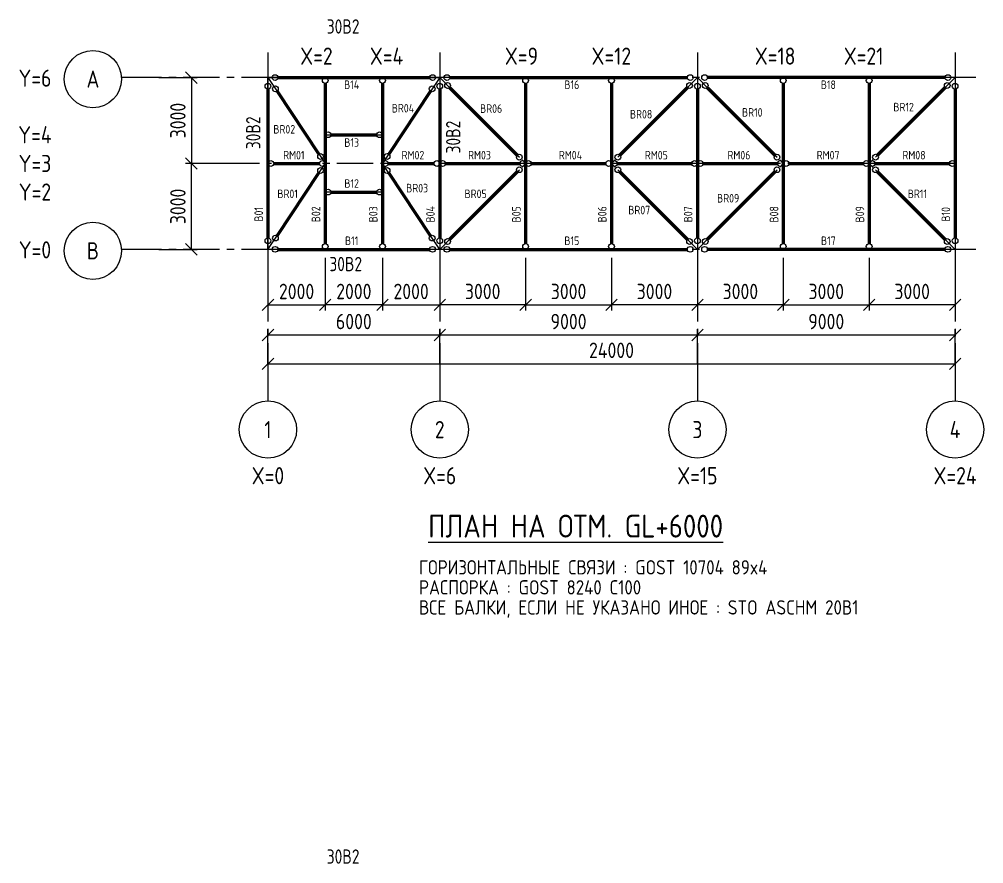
# Model space of a CAD drawing. Header units: millimetres. Extents: x 2309978 to 2584027, y 1315575 to 1485433.
# Drawn here: x 2365240 to 2398926, y 1423105 to 1452607 of the extents above; entities that cross this region are included whole.
import ezdxf
from ezdxf.enums import TextEntityAlignment as Align

# ---------------------------------------------------------------- set-up
doc = ezdxf.new("R2010")
doc.units = ezdxf.units.MM
doc.header["$LTSCALE"] = 40
doc.linetypes.add('CENTER', pattern=[50.8, 31.75, -6.35, 6.35, -6.35])
for name, color, linetype in [('Brace', 30, 'Continuous'), ('center line', 1, 'CENTER'), ('DIM', 2, 'Continuous'), ('dimension', 3, 'Continuous'), ('Girder', 4, 'Continuous'), ('HATCH', 8, 'Continuous'), ('Restrained member', 210, 'Continuous'), ('STEEL MEMBER', 7, 'Continuous'), ('SYMBOL', 3, 'Continuous'), ('text', 2, 'Continuous')]:
    doc.layers.add(name, color=color, linetype=linetype)
doc.styles.add('1-200', font='romans.shx', dxfattribs={"width": 0.82, "height": 500})
doc.styles.add('DIM', font='romans.shx', dxfattribs={"width": 0.8})
doc.styles.add('ROMAND', font='romand.shx', dxfattribs={"width": 0.82})
doc.dimstyles.new('D200', dxfattribs={"dimscale": 200, "dimtxt": 2.7, "dimasz": 2, "dimexe": 1, "dimexo": 1.5, "dimgap": 1, "dimtad": 1, "dimdec": 0, "dimzin": 0, "dimdsep": 46, "dimtxsty": 'Standard', "dimblk": 'OBLIQUE', "dimcen": 0, "dimclrd": 3, "dimclre": 1, "dimclrt": 2, "dimadec": 0, "dimazin": 0, "dimtfac": 1, "dimtdec": 0, "dimtix": 1, "dimtmove": 2, "dimatfit": 3, "dimfxl": 0.5, "dimtolj": 1, "dimtzin": 0, "dimarcsym": 0})

# ---------------------------------------------------------------- blocks, each defined once
blk = doc.blocks.new('_OBLIQUE')
at = {"color": 0, "linetype": 'ByBlock'}
blk.add_line((-0.5, -0.5), (0.5, 0.5), dxfattribs=at)
blk = doc.blocks.new('*D77')
at = {"layer": 'Defpoints', "color": 0, "linetype": 'Continuous', "lineweight": 60, "transparency": 16777216}
for p in [(2397926, 1440571), (2373926, 1440271), (2397926, 1440271)]:
    blk.add_point(p, dxfattribs=at)
at = {"layer": 'DIM', "color": 1, "linetype": 'Continuous', "lineweight": -2, "transparency": 16777216}
for p, q in [((2373926, 1440571), (2373926, 1440771)), ((2397926, 1440571), (2397926, 1440771))]:
    blk.add_line(p, q, dxfattribs=at)
at = {"layer": 'DIM', "color": 3, "linetype": 'Continuous', "lineweight": -2, "transparency": 16777216}
blk.add_line((2373926, 1440571), (2397926, 1440571), dxfattribs=at)
at = {"layer": 'DIM', "color": 3, "linetype": 'Continuous', "lineweight": -2, "transparency": 16777216, "xscale": 400, "yscale": 400, "zscale": 400, "rotation": 180}
blk.add_blockref('_OBLIQUE', (2373926, 1440571), dxfattribs=at)
at = {"layer": 'DIM', "color": 3, "linetype": 'Continuous', "lineweight": -2, "transparency": 16777216, "xscale": 400, "yscale": 400, "zscale": 400}
blk.add_blockref('_OBLIQUE', (2397926, 1440571), dxfattribs=at)
at = {"layer": 'DIM', "color": 2, "linetype": 'Continuous', "lineweight": 0, "transparency": 16777216, "insert": (2385926, 1441041), "char_height": 540, "attachment_point": 5, "style": 'DIM'}
blk.add_mtext('\\A1;24000', dxfattribs=at)
blk = doc.blocks.new('*D78')
at = {"layer": 'Defpoints', "color": 0, "linetype": 'Continuous', "lineweight": 60, "transparency": 16777216}
for p in [(2379926, 1441577), (2373926, 1440271), (2379926, 1440271)]:
    blk.add_point(p, dxfattribs=at)
at = {"layer": 'DIM', "color": 1, "linetype": 'Continuous', "lineweight": -2, "transparency": 16777216}
for p, q in [((2373926, 1440571), (2373926, 1441777)), ((2379926, 1440571), (2379926, 1441777))]:
    blk.add_line(p, q, dxfattribs=at)
at = {"layer": 'DIM', "color": 3, "linetype": 'Continuous', "lineweight": -2, "transparency": 16777216}
blk.add_line((2373926, 1441577), (2379926, 1441577), dxfattribs=at)
at = {"layer": 'DIM', "color": 3, "linetype": 'Continuous', "lineweight": -2, "transparency": 16777216, "xscale": 400, "yscale": 400, "zscale": 400, "rotation": 180}
blk.add_blockref('_OBLIQUE', (2373926, 1441577), dxfattribs=at)
at = {"layer": 'DIM', "color": 3, "linetype": 'Continuous', "lineweight": -2, "transparency": 16777216, "xscale": 400, "yscale": 400, "zscale": 400}
blk.add_blockref('_OBLIQUE', (2379926, 1441577), dxfattribs=at)
at = {"layer": 'DIM', "color": 2, "linetype": 'Continuous', "lineweight": 0, "transparency": 16777216, "insert": (2376926, 1442047), "char_height": 540, "attachment_point": 5, "style": 'DIM'}
blk.add_mtext('\\A1;6000', dxfattribs=at)
blk = doc.blocks.new('*D79')
at = {"layer": 'Defpoints', "color": 0, "linetype": 'Continuous', "lineweight": 60, "transparency": 16777216}
for p in [(2388926, 1441577), (2379926, 1440271), (2388926, 1440271)]:
    blk.add_point(p, dxfattribs=at)
at = {"layer": 'DIM', "color": 1, "linetype": 'Continuous', "lineweight": -2, "transparency": 16777216}
for p, q in [((2379926, 1440571), (2379926, 1441777)), ((2388926, 1440571), (2388926, 1441777))]:
    blk.add_line(p, q, dxfattribs=at)
at = {"layer": 'DIM', "color": 3, "linetype": 'Continuous', "lineweight": -2, "transparency": 16777216}
blk.add_line((2379926, 1441577), (2388926, 1441577), dxfattribs=at)
at = {"layer": 'DIM', "color": 3, "linetype": 'Continuous', "lineweight": -2, "transparency": 16777216, "xscale": 400, "yscale": 400, "zscale": 400, "rotation": 180}
blk.add_blockref('_OBLIQUE', (2379926, 1441577), dxfattribs=at)
at = {"layer": 'DIM', "color": 3, "linetype": 'Continuous', "lineweight": -2, "transparency": 16777216, "xscale": 400, "yscale": 400, "zscale": 400}
blk.add_blockref('_OBLIQUE', (2388926, 1441577), dxfattribs=at)
at = {"layer": 'DIM', "color": 2, "linetype": 'Continuous', "lineweight": 0, "transparency": 16777216, "insert": (2384426, 1442047), "char_height": 540, "attachment_point": 5, "style": 'DIM'}
blk.add_mtext('\\A1;9000', dxfattribs=at)
blk = doc.blocks.new('*D80')
at = {"layer": 'Defpoints', "color": 0, "linetype": 'Continuous', "lineweight": 60, "transparency": 16777216}
for p in [(2397926, 1441577), (2388926, 1440271), (2397926, 1440271)]:
    blk.add_point(p, dxfattribs=at)
at = {"layer": 'DIM', "color": 1, "linetype": 'Continuous', "lineweight": -2, "transparency": 16777216}
for p, q in [((2388926, 1440571), (2388926, 1441777)), ((2397926, 1440571), (2397926, 1441777))]:
    blk.add_line(p, q, dxfattribs=at)
at = {"layer": 'DIM', "color": 3, "linetype": 'Continuous', "lineweight": -2, "transparency": 16777216}
blk.add_line((2388926, 1441577), (2397926, 1441577), dxfattribs=at)
at = {"layer": 'DIM', "color": 3, "linetype": 'Continuous', "lineweight": -2, "transparency": 16777216, "xscale": 400, "yscale": 400, "zscale": 400, "rotation": 180}
blk.add_blockref('_OBLIQUE', (2388926, 1441577), dxfattribs=at)
at = {"layer": 'DIM', "color": 3, "linetype": 'Continuous', "lineweight": -2, "transparency": 16777216, "xscale": 400, "yscale": 400, "zscale": 400}
blk.add_blockref('_OBLIQUE', (2397926, 1441577), dxfattribs=at)
at = {"layer": 'DIM', "color": 2, "linetype": 'Continuous', "lineweight": 0, "transparency": 16777216, "insert": (2393426, 1442047), "char_height": 540, "attachment_point": 5, "style": 'DIM'}
blk.add_mtext('\\A1;9000', dxfattribs=at)
blk = doc.blocks.new('*D91')
at = {"layer": 'Defpoints', "color": 0, "linetype": 'Continuous', "lineweight": 60, "transparency": 16777216}
for p in [(2371250, 1447569), (2373926, 1447569), (2369813, 1444569)]:
    blk.add_point(p, dxfattribs=at)
at = {"layer": 'DIM', "color": 1, "linetype": 'Continuous', "lineweight": -2, "transparency": 16777216}
for p, q in [((2373626, 1447569), (2371050, 1447569)), ((2370113, 1444569), (2371450, 1444569))]:
    blk.add_line(p, q, dxfattribs=at)
at = {"layer": 'DIM', "color": 3, "linetype": 'Continuous', "lineweight": -2, "transparency": 16777216}
blk.add_line((2371250, 1444569), (2371250, 1447569), dxfattribs=at)
at = {"layer": 'DIM', "color": 3, "linetype": 'Continuous', "lineweight": -2, "transparency": 16777216, "xscale": 400, "yscale": 400, "zscale": 400}
for p, rotation in [((2371250, 1447569), 90), ((2371250, 1444569), 270)]:
    blk.add_blockref('_OBLIQUE', p, dxfattribs=dict(at, rotation=rotation))
at = {"layer": 'DIM', "color": 2, "linetype": 'Continuous', "lineweight": 0, "transparency": 16777216, "insert": (2370780, 1446069), "char_height": 540, "attachment_point": 5, "rotation": 90, "style": 'DIM'}
blk.add_mtext('\\A1;3000', dxfattribs=at)
blk = doc.blocks.new('*D92')
at = {"layer": 'Defpoints', "color": 0, "linetype": 'Continuous', "lineweight": 60, "transparency": 16777216}
for p in [(2373926, 1444447), (2375926, 1444569), (2375926, 1442628)]:
    blk.add_point(p, dxfattribs=at)
at = {"layer": 'DIM', "color": 1, "linetype": 'Continuous', "lineweight": -2, "transparency": 16777216}
for p, q in [((2373926, 1444147), (2373926, 1442428)), ((2375926, 1444269), (2375926, 1442428))]:
    blk.add_line(p, q, dxfattribs=at)
at = {"layer": 'DIM', "color": 3, "linetype": 'Continuous', "lineweight": -2, "transparency": 16777216}
blk.add_line((2373926, 1442628), (2375926, 1442628), dxfattribs=at)
at = {"layer": 'DIM', "color": 3, "linetype": 'Continuous', "lineweight": -2, "transparency": 16777216, "xscale": 400, "yscale": 400, "zscale": 400, "rotation": 180}
blk.add_blockref('_OBLIQUE', (2373926, 1442628), dxfattribs=at)
at = {"layer": 'DIM', "color": 3, "linetype": 'Continuous', "lineweight": -2, "transparency": 16777216, "xscale": 400, "yscale": 400, "zscale": 400}
blk.add_blockref('_OBLIQUE', (2375926, 1442628), dxfattribs=at)
at = {"layer": 'DIM', "color": 2, "linetype": 'Continuous', "lineweight": 0, "transparency": 16777216, "insert": (2374926, 1443098), "char_height": 540, "attachment_point": 5, "style": 'DIM'}
blk.add_mtext('\\A1;2000', dxfattribs=at)
blk = doc.blocks.new('*D81')
at = {"layer": 'Defpoints', "color": 0, "linetype": 'Continuous', "lineweight": 60, "transparency": 16777216}
for p in [(2375926, 1444569), (2377926, 1444569), (2375926, 1442628)]:
    blk.add_point(p, dxfattribs=at)
at = {"layer": 'DIM', "color": 1, "linetype": 'Continuous', "lineweight": -2, "transparency": 16777216}
for p, q in [((2375926, 1444269), (2375926, 1442428)), ((2377926, 1444269), (2377926, 1442428))]:
    blk.add_line(p, q, dxfattribs=at)
at = {"layer": 'DIM', "color": 3, "linetype": 'Continuous', "lineweight": -2, "transparency": 16777216}
blk.add_line((2377926, 1442628), (2375926, 1442628), dxfattribs=at)
at = {"layer": 'DIM', "color": 3, "linetype": 'Continuous', "lineweight": -2, "transparency": 16777216, "xscale": 400, "yscale": 400, "zscale": 400, "rotation": 180}
blk.add_blockref('_OBLIQUE', (2375926, 1442628), dxfattribs=at)
at = {"layer": 'DIM', "color": 3, "linetype": 'Continuous', "lineweight": -2, "transparency": 16777216, "xscale": 400, "yscale": 400, "zscale": 400}
blk.add_blockref('_OBLIQUE', (2377926, 1442628), dxfattribs=at)
at = {"layer": 'DIM', "color": 2, "linetype": 'Continuous', "lineweight": 0, "transparency": 16777216, "insert": (2376926, 1443098), "char_height": 540, "attachment_point": 5, "style": 'DIM'}
blk.add_mtext('\\A1;2000', dxfattribs=at)
blk = doc.blocks.new('*D82')
at = {"layer": 'Defpoints', "color": 0, "linetype": 'Continuous', "lineweight": 60, "transparency": 16777216}
for p in [(2377926, 1444569), (2379926, 1444569), (2379926, 1442628)]:
    blk.add_point(p, dxfattribs=at)
at = {"layer": 'DIM', "color": 1, "linetype": 'Continuous', "lineweight": -2, "transparency": 16777216}
for p, q in [((2377926, 1444269), (2377926, 1442428)), ((2379926, 1444269), (2379926, 1442428))]:
    blk.add_line(p, q, dxfattribs=at)
at = {"layer": 'DIM', "color": 3, "linetype": 'Continuous', "lineweight": -2, "transparency": 16777216}
blk.add_line((2377926, 1442628), (2379926, 1442628), dxfattribs=at)
at = {"layer": 'DIM', "color": 3, "linetype": 'Continuous', "lineweight": -2, "transparency": 16777216, "xscale": 400, "yscale": 400, "zscale": 400, "rotation": 180}
blk.add_blockref('_OBLIQUE', (2377926, 1442628), dxfattribs=at)
at = {"layer": 'DIM', "color": 3, "linetype": 'Continuous', "lineweight": -2, "transparency": 16777216, "xscale": 400, "yscale": 400, "zscale": 400}
blk.add_blockref('_OBLIQUE', (2379926, 1442628), dxfattribs=at)
at = {"layer": 'DIM', "color": 2, "linetype": 'Continuous', "lineweight": 0, "transparency": 16777216, "insert": (2378926, 1443098), "char_height": 540, "attachment_point": 5, "style": 'DIM'}
blk.add_mtext('\\A1;2000', dxfattribs=at)
blk = doc.blocks.new('*D83')
at = {"layer": 'Defpoints', "color": 0, "linetype": 'Continuous', "lineweight": 60, "transparency": 16777216}
for p in [(2379926, 1444569), (2382926, 1444569), (2379926, 1442628)]:
    blk.add_point(p, dxfattribs=at)
at = {"layer": 'DIM', "color": 1, "linetype": 'Continuous', "lineweight": -2, "transparency": 16777216}
for p, q in [((2379926, 1444269), (2379926, 1442428)), ((2382926, 1444269), (2382926, 1442428))]:
    blk.add_line(p, q, dxfattribs=at)
at = {"layer": 'DIM', "color": 3, "linetype": 'Continuous', "lineweight": -2, "transparency": 16777216}
blk.add_line((2382926, 1442628), (2379926, 1442628), dxfattribs=at)
at = {"layer": 'DIM', "color": 3, "linetype": 'Continuous', "lineweight": -2, "transparency": 16777216, "xscale": 400, "yscale": 400, "zscale": 400}
for p, rotation in [((2379926, 1442628), 180.0000000004169), ((2382926, 1442628), 4.168665412862538e-10)]:
    blk.add_blockref('_OBLIQUE', p, dxfattribs=dict(at, rotation=rotation))
at = {"layer": 'DIM', "color": 2, "linetype": 'Continuous', "lineweight": 0, "transparency": 16777216, "insert": (2381426, 1443098), "char_height": 540, "attachment_point": 5, "style": 'DIM'}
blk.add_mtext('\\A1;3000', dxfattribs=at)
blk = doc.blocks.new('*D84')
at = {"layer": 'Defpoints', "color": 0, "linetype": 'Continuous', "lineweight": 60, "transparency": 16777216}
for p in [(2382926, 1444569), (2385926, 1444569), (2385926, 1442628)]:
    blk.add_point(p, dxfattribs=at)
at = {"layer": 'DIM', "color": 1, "linetype": 'Continuous', "lineweight": -2, "transparency": 16777216}
for p, q in [((2382926, 1444269), (2382926, 1442428)), ((2385926, 1444269), (2385926, 1442428))]:
    blk.add_line(p, q, dxfattribs=at)
at = {"layer": 'DIM', "color": 3, "linetype": 'Continuous', "lineweight": -2, "transparency": 16777216}
blk.add_line((2382926, 1442628), (2385926, 1442628), dxfattribs=at)
at = {"layer": 'DIM', "color": 3, "linetype": 'Continuous', "lineweight": -2, "transparency": 16777216, "xscale": 400, "yscale": 400, "zscale": 400, "rotation": 180}
blk.add_blockref('_OBLIQUE', (2382926, 1442628), dxfattribs=at)
at = {"layer": 'DIM', "color": 3, "linetype": 'Continuous', "lineweight": -2, "transparency": 16777216, "xscale": 400, "yscale": 400, "zscale": 400}
blk.add_blockref('_OBLIQUE', (2385926, 1442628), dxfattribs=at)
at = {"layer": 'DIM', "color": 2, "linetype": 'Continuous', "lineweight": 0, "transparency": 16777216, "insert": (2384426, 1443098), "char_height": 540, "attachment_point": 5, "style": 'DIM'}
blk.add_mtext('\\A1;3000', dxfattribs=at)
blk = doc.blocks.new('*D85')
at = {"layer": 'Defpoints', "color": 0, "linetype": 'Continuous', "lineweight": 60, "transparency": 16777216}
for p in [(2385926, 1444569), (2388926, 1444569), (2385926, 1442628)]:
    blk.add_point(p, dxfattribs=at)
at = {"layer": 'DIM', "color": 1, "linetype": 'Continuous', "lineweight": -2, "transparency": 16777216}
for p, q in [((2385926, 1444269), (2385926, 1442428)), ((2388926, 1444269), (2388926, 1442428))]:
    blk.add_line(p, q, dxfattribs=at)
at = {"layer": 'DIM', "color": 3, "linetype": 'Continuous', "lineweight": -2, "transparency": 16777216}
blk.add_line((2388926, 1442628), (2385926, 1442628), dxfattribs=at)
at = {"layer": 'DIM', "color": 3, "linetype": 'Continuous', "lineweight": -2, "transparency": 16777216, "xscale": 400, "yscale": 400, "zscale": 400}
for p, rotation in [((2385926, 1442628), 179.9999999995831), ((2388926, 1442628), 359.9999999995831)]:
    blk.add_blockref('_OBLIQUE', p, dxfattribs=dict(at, rotation=rotation))
at = {"layer": 'DIM', "color": 2, "linetype": 'Continuous', "lineweight": 0, "transparency": 16777216, "insert": (2387426, 1443098), "char_height": 540, "attachment_point": 5, "style": 'DIM'}
blk.add_mtext('\\A1;3000', dxfattribs=at)
blk = doc.blocks.new('*D86')
at = {"layer": 'Defpoints', "color": 0, "linetype": 'Continuous', "lineweight": 60, "transparency": 16777216}
for p in [(2388926, 1444569), (2391926, 1444569), (2388926, 1442628)]:
    blk.add_point(p, dxfattribs=at)
at = {"layer": 'DIM', "color": 1, "linetype": 'Continuous', "lineweight": -2, "transparency": 16777216}
for p, q in [((2388926, 1444269), (2388926, 1442428)), ((2391926, 1444269), (2391926, 1442428))]:
    blk.add_line(p, q, dxfattribs=at)
at = {"layer": 'DIM', "color": 3, "linetype": 'Continuous', "lineweight": -2, "transparency": 16777216}
blk.add_line((2391926, 1442628), (2388926, 1442628), dxfattribs=at)
at = {"layer": 'DIM', "color": 3, "linetype": 'Continuous', "lineweight": -2, "transparency": 16777216, "xscale": 400, "yscale": 400, "zscale": 400}
for p, rotation in [((2388926, 1442628), 180.0000000004169), ((2391926, 1442628), 4.168665412862538e-10)]:
    blk.add_blockref('_OBLIQUE', p, dxfattribs=dict(at, rotation=rotation))
at = {"layer": 'DIM', "color": 2, "linetype": 'Continuous', "lineweight": 0, "transparency": 16777216, "insert": (2390426, 1443098), "char_height": 540, "attachment_point": 5, "style": 'DIM'}
blk.add_mtext('\\A1;3000', dxfattribs=at)
blk = doc.blocks.new('*D87')
at = {"layer": 'Defpoints', "color": 0, "linetype": 'Continuous', "lineweight": 60, "transparency": 16777216}
for p in [(2391926, 1444569), (2394926, 1444569), (2394926, 1442628)]:
    blk.add_point(p, dxfattribs=at)
at = {"layer": 'DIM', "color": 1, "linetype": 'Continuous', "lineweight": -2, "transparency": 16777216}
for p, q in [((2391926, 1444269), (2391926, 1442428)), ((2394926, 1444269), (2394926, 1442428))]:
    blk.add_line(p, q, dxfattribs=at)
at = {"layer": 'DIM', "color": 3, "linetype": 'Continuous', "lineweight": -2, "transparency": 16777216}
blk.add_line((2391926, 1442628), (2394926, 1442628), dxfattribs=at)
at = {"layer": 'DIM', "color": 3, "linetype": 'Continuous', "lineweight": -2, "transparency": 16777216, "xscale": 400, "yscale": 400, "zscale": 400, "rotation": 180}
blk.add_blockref('_OBLIQUE', (2391926, 1442628), dxfattribs=at)
at = {"layer": 'DIM', "color": 3, "linetype": 'Continuous', "lineweight": -2, "transparency": 16777216, "xscale": 400, "yscale": 400, "zscale": 400}
blk.add_blockref('_OBLIQUE', (2394926, 1442628), dxfattribs=at)
at = {"layer": 'DIM', "color": 2, "linetype": 'Continuous', "lineweight": 0, "transparency": 16777216, "insert": (2393426, 1443098), "char_height": 540, "attachment_point": 5, "style": 'DIM'}
blk.add_mtext('\\A1;3000', dxfattribs=at)
blk = doc.blocks.new('*D88')
at = {"layer": 'Defpoints', "color": 0, "linetype": 'Continuous', "lineweight": 60, "transparency": 16777216}
for p in [(2394926, 1444569), (2397926, 1444569), (2394926, 1442628)]:
    blk.add_point(p, dxfattribs=at)
at = {"layer": 'DIM', "color": 1, "linetype": 'Continuous', "lineweight": -2, "transparency": 16777216}
for p, q in [((2394926, 1444269), (2394926, 1442428)), ((2397926, 1444269), (2397926, 1442428))]:
    blk.add_line(p, q, dxfattribs=at)
at = {"layer": 'DIM', "color": 3, "linetype": 'Continuous', "lineweight": -2, "transparency": 16777216}
blk.add_line((2397926, 1442628), (2394926, 1442628), dxfattribs=at)
at = {"layer": 'DIM', "color": 3, "linetype": 'Continuous', "lineweight": -2, "transparency": 16777216, "xscale": 400, "yscale": 400, "zscale": 400}
for p, rotation in [((2394926, 1442628), 179.9999999995831), ((2397926, 1442628), 359.9999999995831)]:
    blk.add_blockref('_OBLIQUE', p, dxfattribs=dict(at, rotation=rotation))
at = {"layer": 'DIM', "color": 2, "linetype": 'Continuous', "lineweight": 0, "transparency": 16777216, "insert": (2396426, 1443098), "char_height": 540, "attachment_point": 5, "style": 'DIM'}
blk.add_mtext('\\A1;3000', dxfattribs=at)
blk = doc.blocks.new('*D89')
at = {"layer": 'Defpoints', "color": 0, "linetype": 'Continuous', "lineweight": 60, "transparency": 16777216}
for p in [(2369813, 1450569), (2371250, 1447569), (2373926, 1447569)]:
    blk.add_point(p, dxfattribs=at)
at = {"layer": 'DIM', "color": 1, "linetype": 'Continuous', "lineweight": -2, "transparency": 16777216}
for p, q in [((2370113, 1450569), (2371450, 1450569)), ((2373626, 1447569), (2371050, 1447569))]:
    blk.add_line(p, q, dxfattribs=at)
at = {"layer": 'DIM', "color": 3, "linetype": 'Continuous', "lineweight": -2, "transparency": 16777216}
blk.add_line((2371250, 1450569), (2371250, 1447569), dxfattribs=at)
at = {"layer": 'DIM', "color": 3, "linetype": 'Continuous', "lineweight": -2, "transparency": 16777216, "xscale": 400, "yscale": 400, "zscale": 400}
for p, rotation in [((2371250, 1450569), 90), ((2371250, 1447569), 270)]:
    blk.add_blockref('_OBLIQUE', p, dxfattribs=dict(at, rotation=rotation))
at = {"layer": 'DIM', "color": 2, "linetype": 'Continuous', "lineweight": 0, "transparency": 16777216, "insert": (2370780, 1449069), "char_height": 540, "attachment_point": 5, "rotation": 90, "style": 'DIM'}
blk.add_mtext('\\A1;3000', dxfattribs=at)

msp = doc.modelspace()

# ---------------------------------------------------------------- linework, layer by layer
at = {"layer": 'Brace', "linetype": 'ByBlock', "lineweight": 60}
for p, q in [((2380271.4, 1450223.5), (2382635, 1447859.9)), ((2388580.1, 1450223.5), (2386216.5, 1447859.9)), ((2389271.4, 1450223.5), (2391635, 1447859.9)), ((2397580.1, 1450223.5), (2395216.5, 1447859.9)), ((2374242.5, 1450094), (2375707.1, 1447897.2)), ((2379606.7, 1450094), (2378142.1, 1447897.2)), ((2374242.5, 1445044.3), (2375707.1, 1447241.2)), ((2379606.7, 1445044.3), (2378142.1, 1447241.2)), ((2380271.4, 1444914.8), (2382635, 1447278.4)), ((2388580.1, 1444914.8), (2386216.5, 1447278.4)), ((2389271.4, 1444914.8), (2391635, 1447278.4)), ((2397580.1, 1444914.8), (2395216.5, 1447278.4))]:
    msp.add_line(p, q, dxfattribs=at)
at = {"layer": 'center line', "color": 1}
for p, q in [((2373925.8, 1451446.5), (2373925.8, 1440271.4)), ((2379925.8, 1451446.5), (2379925.8, 1440271.4)), ((2388925.8, 1451446.5), (2388925.8, 1440271.4)), ((2397925.8, 1451446.5), (2397925.8, 1440271.4)), ((2398654.5, 1450569.2), (2369812.7, 1450569.2)), ((2397925.8, 1447569.2), (2373925.8, 1447569.2)), ((2398654.5, 1444569.2), (2369812.7, 1444569.2))]:
    msp.add_line(p, q, dxfattribs=at)
at = {"layer": 'center line', "color": 1, "ltscale": 0.5}
for p, q in [((2373925.8, 1450569.2), (2375925.8, 1447569.2)), ((2379923.5, 1450569.2), (2377923.5, 1447569.2)), ((2379925.8, 1450569.2), (2382925.8, 1447569.2)), ((2388925.8, 1450569.2), (2385925.8, 1447569.2)), ((2388925.8, 1450569.2), (2391925.8, 1447569.2)), ((2397925.8, 1450569.2), (2394925.8, 1447569.2)), ((2373925.8, 1444569.2), (2375925.8, 1447569.2)), ((2379925.8, 1444568.6), (2377923.5, 1447569.2)), ((2379925.8, 1444569.2), (2382925.8, 1447569.2)), ((2388925.8, 1444569.2), (2385925.8, 1447569.2)), ((2388925.8, 1444569.2), (2391925.8, 1447569.2)), ((2397925.8, 1444569.2), (2394925.8, 1447569.2))]:
    msp.add_line(p, q, dxfattribs=at)
at = {"layer": 'dimension'}
for p, q in [((2369812.7, 1450569.2), (2368811.5, 1450569.2)), ((2369812.7, 1444569.2), (2368811.5, 1444569.2)), ((2373925.8, 1440271.4), (2373925.8, 1439271.4)), ((2379925.8, 1440271.4), (2379925.8, 1439271.4)), ((2388925.8, 1440271.4), (2388925.8, 1439271.4)), ((2397925.8, 1440271.4), (2397925.8, 1439271.4))]:
    msp.add_line(p, q, dxfattribs=at)
at = {"layer": 'Girder', "linetype": 'ByBlock', "lineweight": 60}
for p, q in [((2374275.8, 1450569.2), (2379575.8, 1450569.2)), ((2380275.8, 1450569.2), (2388575.8, 1450569.2)), ((2397575.8, 1450569.2), (2389275.8, 1450569.2)), ((2373925.8, 1450169.2), (2373925.8, 1444969.2)), ((2375925.8, 1450369.2), (2375925.8, 1444769.2)), ((2377925.8, 1450369.2), (2377925.8, 1444769.2)), ((2379925.8, 1450169.2), (2379925.8, 1444969.2)), ((2382925.8, 1450369.2), (2382925.8, 1444769.2)), ((2385925.8, 1450369.2), (2385925.8, 1444769.2)), ((2388925.8, 1450169.2), (2388925.8, 1444969.2)), ((2391925.8, 1450369.2), (2391925.8, 1444769.2)), ((2394925.8, 1450369.2), (2394925.8, 1444769.2)), ((2397925.8, 1450169.2), (2397925.8, 1444969.2)), ((2376125.7, 1448569.2), (2377723.5, 1448569.2)), ((2376125.7, 1446569.2), (2377723.5, 1446569.2)), ((2374275.8, 1444569.2), (2379575.8, 1444569.2)), ((2380275.8, 1444569.2), (2388575.8, 1444569.2)), ((2397575.8, 1444569.2), (2389275.8, 1444569.2))]:
    msp.add_line(p, q, dxfattribs=at)
at = {"layer": 'Girder', "color": 2, "linetype": 'ByBlock'}
for centre in [(2374175.8, 1450569.2), (2375925.8, 1450469.2), (2377925.8, 1450469.2), (2379675.8, 1450569.2), (2380175.8, 1450569.2), (2382925.8, 1450469.2), (2385925.8, 1450469.2), (2388675.8, 1450569.2), (2389175.8, 1450569.2), (2391925.8, 1450469.2), (2394925.8, 1450469.2), (2397675.8, 1450569.2), (2373925.8, 1450269.2), (2374187.1, 1450177.2), (2379662.2, 1450177.2), (2379925.8, 1450269.2), (2380200.7, 1450294.2), (2388650.8, 1450294.2), (2388925.8, 1450269.2), (2389200.7, 1450294.2), (2397650.8, 1450294.2), (2397925.8, 1450269.2), (2376025.7, 1448571.5), (2377823.5, 1448571.5), (2375762.6, 1447813.9), (2378086.6, 1447813.9), (2382705.7, 1447789.2), (2386145.8, 1447789.2), (2391705.7, 1447789.2), (2395145.8, 1447789.2), (2374025.7, 1447569.2), (2375825.8, 1447569.2), (2378025.7, 1447569.2), (2379825.8, 1447569.2), (2380025.7, 1447569.2), (2382825.8, 1447568.1), (2383025.7, 1447569.2), (2385825.8, 1447568.1), (2386025.7, 1447569.2), (2388825.8, 1447568.1), (2389025.7, 1447569.2), (2391825.8, 1447568.1), (2392025.7, 1447569.2), (2394825.8, 1447568.1), (2395025.7, 1447569.2), (2397825.8, 1447568.1), (2375762.6, 1447324.4), (2378086.6, 1447324.4), (2382705.7, 1447349.1), (2386145.8, 1447349.1), (2391705.7, 1447349.1), (2395145.8, 1447349.1), (2376025.7, 1446571.5), (2377823.5, 1446571.5), (2373925.8, 1444869.2), (2374187.1, 1444961.1), (2375925.8, 1444669.2), (2377925.8, 1444669.2), (2379662.2, 1444961.1), (2379925.8, 1444869.2), (2380200.7, 1444844.1), (2382925.8, 1444669.2), (2385925.8, 1444669.2), (2388650.8, 1444844.1), (2388925.8, 1444869.2), (2389200.7, 1444844.1), (2391925.8, 1444669.2), (2394925.8, 1444669.2), (2397650.8, 1444844.1), (2397925.8, 1444869.2), (2374175.8, 1444569.2), (2379675.8, 1444569.2), (2380175.8, 1444569.2), (2388675.8, 1444569.2), (2389175.8, 1444569.2), (2397675.8, 1444569.2)]:
    msp.add_circle(centre, 100, dxfattribs=at)
at = {"layer": 'HATCH', "linetype": 'ByBlock'}
for points in [[(2373925.8, 1450569.2), (2379925.8, 1450569.2), (2379925.8, 1444569.2), (2373925.8, 1444569.2)], [(2375925.8, 1448573.8), (2377928.1, 1448573.8), (2377928.1, 1446571.5), (2375925.8, 1446571.5)]]:
    msp.add_lwpolyline(points, close=True, dxfattribs=at)
at = {"layer": 'Restrained member', "linetype": 'ByBlock', "lineweight": 60}
for p, q in [((2374125.7, 1447569.2), (2375723.5, 1447569.2)), ((2378125.7, 1447569.2), (2379723.5, 1447569.2)), ((2380125.7, 1447569.2), (2382725.8, 1447569.2)), ((2383125.7, 1447569.2), (2385725.8, 1447569.2)), ((2386125.7, 1447569.2), (2388725.8, 1447569.2)), ((2389125.7, 1447569.2), (2391725.8, 1447569.2)), ((2392125.7, 1447569.2), (2394725.8, 1447569.2)), ((2395125.7, 1447569.2), (2397725.8, 1447569.2))]:
    msp.add_line(p, q, dxfattribs=at)
at = {"layer": 'SYMBOL'}
for centre in [(2367812.7, 1450519.2), (2367812.7, 1444519.2), (2373925.8, 1438271.4), (2379925.8, 1438271.4), (2388925.8, 1438271.4), (2397925.8, 1438271.4)]:
    msp.add_circle(centre, 1000, dxfattribs=at)

# ---------------------------------------------------------------- texts
at = {"layer": 'STEEL MEMBER', "linetype": 'ByBlock', "style": '1-200', "width": 0.75}
for p in [(2375980.7, 1452105.4), (2376070.7, 1443805.4), (2375980.7, 1423105.4)]:
    msp.add_text('30B2', height=500, dxfattribs=at).set_placement(p)
for p in [(2373662, 1448070.9), (2380646.2, 1447920.9)]:
    msp.add_text('30B2', height=500, rotation=90, dxfattribs=at).set_placement(p)
at = {"layer": 'STEEL MEMBER', "style": '1-200', "width": 0.82}
for s, p in [('ГОРИЗОНТАЛЬНЫЕ СВЯЗИ : GOST 10704 89x4', (2379200, 1433210)), ('РАСПОРКА : GOST 8240 C100', (2379200, 1432510)), ('ВСЕ БАЛКИ, ЕСЛИ НЕ УКАЗАНО ИНОЕ : STO ASCHM 20B1', (2379200, 1431810))]:
    msp.add_text(s, height=500, dxfattribs=at).set_placement(p)
at = {"layer": 'SYMBOL', "color": 1, "linetype": 'Continuous', "style": 'DIM', "width": 0.8}
for s, p in [('X=2', (2375620, 1451320)), ('X=4', (2378070, 1451320)), ('X=9', (2382780, 1451320)), ('X=12', (2385920, 1451320)), ('X=18', (2391640, 1451320)), ('X=21', (2394730, 1451320)), ('Y=6', (2365787.5, 1450551.7)), ('Y=4', (2365787.5, 1448573.8)), ('Y=3', (2365787.5, 1447569.2)), ('Y=2', (2365787.5, 1446571.5)), ('Y=0', (2365787.5, 1444551.7)), ('X=0', (2373925.8, 1436661.4)), ('X=6', (2379925.8, 1436661.4)), ('X=15', (2388925.8, 1436661.4)), ('X=24', (2397925.8, 1436661.4))]:
    msp.add_text(s, height=600, dxfattribs=at).set_placement(p, align=Align.MIDDLE_CENTER)
at = {"layer": 'SYMBOL', "color": 2, "linetype": 'Continuous', "style": 'DIM', "width": 0.8}
for s, p in [('A', (2367812.7, 1450519.2)), ('B', (2367812.7, 1444519.2)), ('1', (2373925.8, 1438271.4)), ('2', (2379925.8, 1438271.4)), ('3', (2388925.8, 1438271.4)), ('4', (2397925.8, 1438271.4))]:
    msp.add_text(s, height=600, dxfattribs=at).set_placement(p, align=Align.MIDDLE_CENTER)
at = {"layer": 'SYMBOL', "color": 6, "linetype": 'Continuous', "style": 'DIM', "width": 0.8}
for s, p in [('B14', (2376850, 1450320.8)), ('B16', (2384540, 1450320.8)), ('B18', (2393500, 1450320.8)), ('BR04', (2378640, 1449500)), ('BR06', (2381721.9, 1449487.1)), ('BR10', (2390842.8, 1449354.2)), ('BR12', (2396127.4, 1449538.5)), ('BR08', (2386960, 1449290)), ('BR02', (2374495.5, 1448763.9)), ('B13', (2376850, 1448300.8)), ('RM01', (2374830, 1447860)), ('RM02', (2378990.2, 1447860)), ('RM03', (2381315.6, 1447860)), ('RM04', (2384491.3, 1447860)), ('RM05', (2387491.3, 1447860)), ('RM06', (2390375.6, 1447860)), ('RM07', (2393491.3, 1447860)), ('RM08', (2396491.3, 1447860)), ('B12', (2376850, 1446870)), ('BR03', (2379137.6, 1446708.8)), ('BR01', (2374613.4, 1446507.8)), ('BR05', (2381180, 1446507.8)), ('BR09', (2390001, 1446353.8)), ('BR11', (2396610, 1446507.8)), ('BR07', (2386894.5, 1445941.2)), ('B11', (2376850, 1444870)), ('B15', (2384540, 1444870)), ('B17', (2393500, 1444870))]:
    msp.add_text(s, height=300, dxfattribs=at).set_placement(p, align=Align.MIDDLE_CENTER)
for s, p in [('B01', (2373602.5, 1445794.1)), ('B02', (2375602.5, 1445794.1)), ('B03', (2377602.5, 1445794.1)), ('B04', (2379602.5, 1445794.1)), ('B05', (2382602.5, 1445794.1)), ('B06', (2385602.5, 1445794.1)), ('B07', (2388602.5, 1445794.1)), ('B08', (2391602.5, 1445794.1)), ('B09', (2394602.5, 1445794.1)), ('B10', (2397602.5, 1445794.1))]:
    msp.add_text(s, height=300, rotation=90, dxfattribs=at).set_placement(p, align=Align.MIDDLE_CENTER)
at = {"layer": 'text', "color": 2, "ltscale": 30, "style": 'ROMAND', "width": 0.82}
msp.add_text('%%UПЛАН НА ОТМ. GL+6000', height=800, dxfattribs=at).set_placement((2379520.7, 1434500.1))

# ---------------------------------------------------------------- dimensions: what is measured, and where the dimension line sits
at = {"layer": 'DIM', "color": 1, "linetype": 'Continuous', "lineweight": 0}
for base, p1, p2, angle, picture, middle in [((2371249.8, 1447569.2), (2369812.7, 1450569.2), (2373925.7, 1447569.2), 270, '*D89', (2370779.8, 1449069.2)), ((2371249.8, 1447569.2), (2369812.7, 1444569.2), (2373925.7, 1447569.2), 90, '*D91', (2370779.8, 1446069.2)), ((2375925.8, 1442628.2), (2377925.8, 1444569.2), (2375925.8, 1444569), 180, '*D81', (2376925.8, 1443098.2)), ((2379925.8, 1442628.2), (2382925.8, 1444569.2), (2379925.8, 1444569), 180, '*D83', (2381425.8, 1443098.2)), ((2385925.8, 1442628.2), (2382925.8, 1444569.2), (2385925.8, 1444569), 0, '*D84', (2384425.8, 1443098.2)), ((2385925.8, 1442628.2), (2388925.8, 1444569.2), (2385925.8, 1444569), 180, '*D85', (2387425.8, 1443098.2)), ((2388925.8, 1442628.2), (2391925.8, 1444569.2), (2388925.8, 1444569), 180, '*D86', (2390425.8, 1443098.2)), ((2394925.8, 1442628.2), (2391925.8, 1444569.2), (2394925.8, 1444569), 0, '*D87', (2393425.8, 1443098.2)), ((2394925.8, 1442628.2), (2397925.8, 1444569.2), (2394925.8, 1444569), 180, '*D88', (2396425.8, 1443098.2))]:
    dim = msp.add_linear_dim(base=base, p1=p1, p2=p2, angle=angle, dimstyle='D200', override={"dimtxsty": 'DIM'}, dxfattribs=at)
    dim.commit()
    dim.dimension.update_dxf_attribs({"geometry": picture, "text_midpoint": middle})
for base, p1, p2, picture, middle in [((2375925.8, 1442628.2), (2373925.8, 1444447.2), (2375925.8, 1444569), '*D92', (2374925.8, 1443098.2)), ((2379925.8, 1442628.2), (2377925.8, 1444569.2), (2379925.8, 1444569), '*D82', (2378925.8, 1443098.2)), ((2379925.8, 1441577.2), (2373925.8, 1440271.4), (2379925.8, 1440271.4), '*D78', (2376925.8, 1442047.2)), ((2388925.8, 1441577.2), (2379925.8, 1440271.4), (2388925.8, 1440271.4), '*D79', (2384425.8, 1442047.2)), ((2397925.8, 1441577.2), (2388925.8, 1440271.4), (2397925.8, 1440271.4), '*D80', (2393425.8, 1442047.2)), ((2397925.8, 1440571.4), (2373925.8, 1440271.4), (2397925.8, 1440271.4), '*D77', (2385925.8, 1441041.4))]:
    dim = msp.add_linear_dim(base=base, p1=p1, p2=p2, dimstyle='D200', override={"dimtxsty": 'DIM'}, dxfattribs=at)
    dim.commit()
    dim.dimension.update_dxf_attribs({"geometry": picture, "text_midpoint": middle})

doc.saveas('drawing.dxf')
